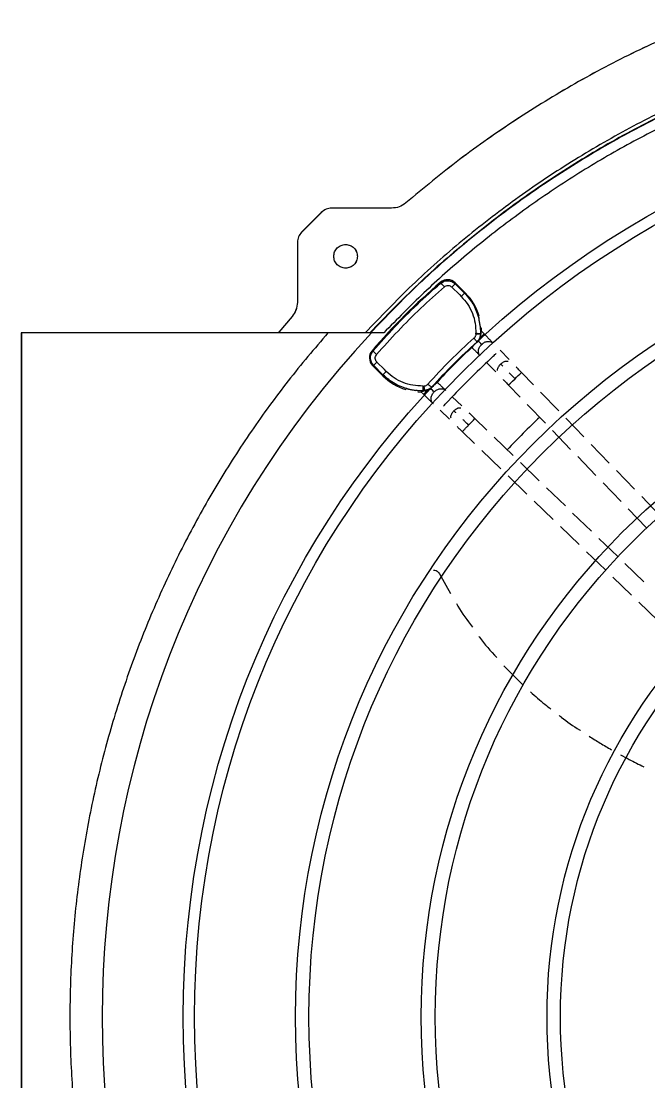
# Model space of a CAD drawing. Extents: x -31 to 236, y -16 to 155.
# Drawn here: x 30.04 to 36.84, y 62.48 to 73.97 of the extents above; entities that cross this region are included whole.
import ezdxf

# ---------------------------------------------------------------- set-up
doc = ezdxf.new("R2010")
doc.units = 0
doc.header["$MEASUREMENT"] = 0
doc.layers.get('0').update_dxf_attribs({"linetype": 'CONTINUOUS'})

msp = doc.modelspace()

# ---------------------------------------------------------------- linework, layer by layer
at = {"color": 7, "linetype": 'Continuous', "lineweight": 25}
for p, q in [((34.05127, 71.94015), (33.40165, 71.94015)), ((34.20452, 71.99729), (34.2053, 71.99729)), ((33.28953, 71.89403), (33.07619, 71.68069)), ((33.29031, 71.89403), (33.07697, 71.68069)), ((33.28953, 71.89403), (33.29031, 71.89403)), ((33.07697, 71.68069), (33.07619, 71.68069)), ((33.03007, 71.56935), (33.03007, 70.91973)), ((33.03007, 71.56935), (33.03085, 71.56935)), ((33.03085, 71.56935), (33.03085, 70.91973)), ((34.57978, 71.13675), (34.57978, 71.12528)), ((34.7402, 71.11951), (34.74011, 71.13063)), ((34.74011, 71.13063), (34.8517, 71.01904)), ((34.70346, 71.0851), (34.78507, 71.00341)), ((34.84038, 71.01926), (34.7402, 71.11951)), ((34.8517, 71.01904), (34.84038, 71.01926)), ((33.03007, 70.91973), (33.03085, 70.91973)), ((34.78507, 71.00341), (34.80517, 70.98332)), ((32.97293, 70.7657), (32.83035, 70.59675)), ((32.97371, 70.7657), (32.83113, 70.59675)), ((32.97371, 70.7657), (32.97293, 70.7657)), ((35.01014, 70.66321), (35.01303, 70.58292)), ((30.04007, 70.58962), (30.04007, 55.76677)), ((30.04176, 70.58962), (30.04007, 70.58962)), ((30.04176, 70.58962), (30.04176, 55.76677)), ((33.36136, 70.58962), (30.04176, 70.58962)), ((32.83035, 70.59675), (32.83113, 70.59675)), ((33.83205, 70.58962), (33.36136, 70.58962)), ((33.9667, 70.58962), (33.83205, 70.58962)), ((34.96266, 70.5752), (34.96297, 70.58464)), ((35.01273, 70.57363), (35.00215, 70.52851)), ((35.01068, 70.53907), (35.01794, 70.57338)), ((35.01303, 70.58292), (35.01273, 70.57363)), ((35.01794, 70.57338), (35.01273, 70.57363)), ((35.01303, 70.58292), (35.01862, 70.58261)), ((35.01862, 70.58261), (35.01794, 70.57338)), ((35.05185, 70.57907), (35.02117, 70.6108)), ((34.97331, 70.48941), (34.97719, 70.48922)), ((34.98954, 70.50214), (34.97719, 70.48922)), ((33.83878, 70.39574), (33.85077, 70.39627)), ((35.32269, 70.29989), (35.22468, 70.40081)), ((33.8449, 70.23541), (33.85653, 70.23583)), ((33.95649, 70.12382), (33.8449, 70.23541)), ((33.95678, 70.13566), (33.85653, 70.23583)), ((33.97276, 70.19109), (33.89107, 70.2727)), ((35.07933, 70.26793), (35.17838, 70.16593)), ((33.95649, 70.12382), (33.95678, 70.13566)), ((33.99285, 70.171), (33.97276, 70.19109)), ((35.58624, 70.02764), (35.45757, 70.16071)), ((34.39153, 70.01321), (34.40097, 70.01351)), ((34.44753, 69.97389), (34.4024, 69.96331)), ((34.47373, 69.98633), (34.48664, 69.99867)), ((34.48664, 69.99867), (34.48663, 70.00273)), ((34.5317, 70.04094), (34.54162, 70.05351)), ((35.31606, 70.02388), (35.44239, 69.89322)), ((34.39313, 69.96301), (34.31284, 69.96589)), ((34.3649, 69.95444), (34.39658, 69.9238)), ((34.4024, 69.96331), (34.39313, 69.96301)), ((34.39317, 69.95716), (34.39313, 69.96301)), ((34.40242, 69.95786), (34.39317, 69.95716)), ((34.4024, 69.96331), (34.40242, 69.95786)), ((34.43677, 69.96517), (34.40242, 69.95786)), ((34.81062, 69.79814), (34.70819, 69.89677)), ((35.86055, 69.74394), (35.66333, 69.94791)), ((34.57534, 69.75142), (34.67669, 69.65383)), ((35.51881, 69.81419), (35.71577, 69.61048)), ((35.08278, 69.53531), (34.95298, 69.66081)), ((36.13395, 69.46119), (35.93727, 69.6646)), ((34.81611, 69.51933), (34.94984, 69.39003)), ((35.79167, 69.53199), (35.98946, 69.32742)), ((35.36649, 69.26098), (35.16259, 69.45813)), ((35.02903, 69.31345), (35.23287, 69.11636)), ((36.40815, 69.1776), (36.21112, 69.38138)), ((35.64947, 68.98737), (35.44596, 69.18414)), ((36.06553, 69.24876), (36.26328, 69.04423)), ((36.68149, 68.89491), (36.48451, 69.09862)), ((35.31158, 69.04026), (35.51566, 68.84293)), ((36.34007, 68.96481), (36.53688, 68.76127)), ((35.93246, 68.71375), (35.72901, 68.91046)), ((35.59495, 68.76626), (35.79939, 68.56859)), ((36.95603, 68.61097), (36.75884, 68.81491)), ((36.2155, 68.44007), (36.01124, 68.63757)), ((36.61318, 68.68236), (36.8102, 68.47859)), ((35.87872, 68.49188), (36.08211, 68.29523)), ((36.49889, 68.16606), (36.29507, 68.36313)), ((36.16168, 68.21829), (36.36562, 68.0211)), ((36.78144, 67.89285), (36.57723, 68.09031)), ((34.5684, 67.97793), (34.68995, 67.7651)), ((36.44505, 67.94429), (36.64919, 67.74691)), ((36.72793, 67.67077), (36.93234, 67.47313)), ((35.26436, 66.98361), (35.47306, 66.77739))]:
    msp.add_line(p, q, dxfattribs=at)
at = {"color": 8, "linetype": 'Continuous', "lineweight": 25}
for p, q in [((34.57978, 71.12528), (34.61033, 71.14258)), ((33.83277, 70.36478), (33.85077, 70.39627))]:
    msp.add_line(p, q, dxfattribs=at)
at = {"color": 8, "linetype": 'Continuous', "lineweight": 25, "flags": 128}
msp.add_lwpolyline([(35.31606, 70.02388), (35.31606, 70.02388), (35.32153, 70.02909), (35.33693, 70.04392), (35.35994, 70.06611), (35.38703, 70.0923)], dxfattribs=at)
for centre, radius in [((41.79199, 63.17881), 9.99706), ((41.79199, 63.1782), 9.87436), ((41.79199, 63.17881), 8.78089), ((41.79199, 63.1782), 8.63615), ((41.79199, 63.1782), 7.41998), ((41.79818, 63.17829), 7.27453), ((41.79199, 63.1782), 6.05846), ((41.79199, 63.1782), 5.9131)]:
    msp.add_circle(centre, radius)
at = {"color": 7, "linetype": 'Continuous', "lineweight": 25}
for centre, radius, start, end in [((39.05522, 65.92032), 6.87318, 130.627956, 139.372229), ((41.79736, 63.1782), 10.88004, 137.062968, 222.937036), ((39.0551, 65.92044), 6.11879, 132.331549, 137.668674), ((41.79818, 63.17829), 9.7676, 133.117965, 136.882174), ((41.7891, 63.18102), 8.93303, 133.375025, 136.563817)]:
    msp.add_arc(centre, radius, start, end, dxfattribs=at)
at = {"color": 8, "linetype": 'Continuous', "lineweight": 25}
for centre, radius, start, end in [((30.44425, 75.28046), 6.58279, 313.923164, 314.422739), ((24.32212, 81.57139), 15.94371, 313.947463, 314.300606), ((29.78436, 74.4456), 6.45904, 315.567191, 316.07881), ((23.70143, 80.43724), 15.57976, 315.874192, 316.235605)]:
    msp.add_arc(centre, radius, start, end, dxfattribs=at)
at = {"color": 7, "linetype": 'Continuous', "lineweight": 25}
for centre, major_axis, ratio, start_param, end_param in [((34.65664, 71.04697), (0.00447, 0.11816), 0.99886585, 5.53614472, 7.02953309), ((34.43334, 70.60173), (0.5912, -0.01099), 0.99873837, 0.30489135, 0.80335741), ((34.43334, 70.60173), (0.5912, -0.01099), 0.99873837, 0.02794612, 0.08835101), ((33.92856, 70.31889), (0.11816, 0.00449), 0.99887071, 2.39506764, 3.88845871), ((34.37379, 70.54219), (-0.01094, 0.5912), 0.99873356, 2.33832043, 2.83075235), ((34.37379, 70.54219), (-0.01094, 0.5912), 0.99873356, 3.05893313, 3.11416911)]:
    msp.add_ellipse(centre, major_axis=major_axis, ratio=ratio, start_param=start_param, end_param=end_param, dxfattribs=at)
for points, knots in [([(40.05469, 73.9656), (39.81609, 73.92243), (39.3389, 73.83611), (38.63604, 73.64662), (37.94661, 73.41419), (37.27436, 73.13552), (36.62207, 72.813), (35.99274, 72.44771), (35.38891, 72.04155), (34.81412, 71.5955), (34.26769, 71.11453), (33.93197, 70.76459), (33.76412, 70.58962)], [0, 0, 0, 0, 0.09999998, 0.20000011, 0.30000004, 0.40000004, 0.50000007, 0.60000006, 0.70000007, 0.80000001, 0.90000002, 1, 1, 1, 1]), ([(40.2902, 73.96559), (40.04505, 73.9264), (39.55476, 73.84801), (38.83169, 73.66708), (38.12196, 73.44077), (37.42955, 73.16553), (36.75749, 72.84392), (36.10903, 72.47702), (35.48695, 72.06688), (34.89507, 71.61455), (34.33276, 71.12528), (33.9878, 70.76817), (33.81531, 70.58962)], [0, 0, 0, 0, 0.09999995, 0.19999994, 0.30000004, 0.39999999, 0.49999996, 0.59999997, 0.69999999, 0.8, 0.89999999, 1, 1, 1, 1]), ([(40.31865, 73.9656), (40.07269, 73.92691), (39.58076, 73.84953), (38.85516, 73.66969), (38.14289, 73.44415), (37.44794, 73.16935), (36.77339, 72.84785), (36.12254, 72.48075), (35.49817, 72.07011), (34.90415, 71.61697), (34.33984, 71.12665), (33.99372, 70.76863), (33.82066, 70.58962)], [0, 0, 0, 0, 0.1, 0.20000001, 0.29999999, 0.39999993, 0.50000004, 0.6, 0.69999999, 0.80000002, 0.90000003, 1, 1, 1, 1]), ([(33.9667, 55.76677), (34.10923, 55.62104), (34.39637, 55.32745), (34.86122, 54.91627), (35.3538, 54.52574), (35.87508, 54.16095), (36.4231, 53.82377), (36.99583, 53.51716), (37.59063, 53.24364), (38.20412, 53.00559), (38.83329, 52.80476), (39.47481, 52.64254), (40.12507, 52.52), (40.78036, 52.43768), (41.43707, 52.39572), (42.09176, 52.3938), (42.74031, 52.43119), (43.37932, 52.50667), (44.0056, 52.61862), (44.61693, 52.76533), (45.21083, 52.94481), (45.78813, 53.15593), (46.35253, 53.39943), (46.90724, 53.67733), (47.45209, 53.99099), (47.9839, 54.3402), (48.49988, 54.72463), (48.99661, 55.14329), (49.47078, 55.59471), (49.91889, 56.07661), (50.33824, 56.58684), (50.72627, 57.12284), (51.08068, 57.68163), (51.39958, 58.25998), (51.68151, 58.85458), (51.92549, 59.46211), (52.13069, 60.07849), (52.29696, 60.70008), (52.42465, 61.32334), (52.5145, 61.94558), (52.56747, 62.56375), (52.58489, 63.17819), (52.56747, 63.79263), (52.5145, 64.41079), (52.42465, 65.03303), (52.29697, 65.6563), (52.13069, 66.27789), (51.9255, 66.89427), (51.68152, 67.50179), (51.39959, 68.09639), (51.08069, 68.67475), (50.72627, 69.23354), (50.33824, 69.76953), (49.9189, 70.27976), (49.47079, 70.76167), (48.99662, 71.21309), (48.49989, 71.63175), (47.98391, 72.01619), (47.4521, 72.36538), (46.90725, 72.67906), (46.35254, 72.95696), (45.78814, 73.20046), (45.21084, 73.41158), (44.61694, 73.59105), (44.00562, 73.73777), (43.37933, 73.84972), (42.74032, 73.9252), (42.09177, 73.96259), (41.43709, 73.96067), (40.78038, 73.91871), (40.12508, 73.8364), (39.47482, 73.71385), (38.8333, 73.55164), (38.20414, 73.3508), (37.59065, 73.11276), (36.99584, 72.83923), (36.42311, 72.53262), (35.87509, 72.19545), (35.35382, 71.83066), (34.86124, 71.44013), (34.39638, 71.02895), (34.10923, 70.73535), (33.9667, 70.58962)], [0, 0, 0, 0, 0.01189592, 0.02396584, 0.03619649, 0.04857359, 0.06108194, 0.07373471, 0.0864717, 0.09927432, 0.11212355, 0.12500004, 0.13787625, 0.15072533, 0.16352795, 0.17626509, 0.18891813, 0.20142621, 0.21380317, 0.22603385, 0.23810393, 0.25000004, 0.2618959, 0.27396585, 0.28619652, 0.29857361, 0.31108196, 0.32373474, 0.33647171, 0.34927432, 0.36212355, 0.37500004, 0.38787624, 0.40072531, 0.41352793, 0.42626506, 0.4389181, 0.45142619, 0.46380314, 0.47603381, 0.48810388, 0.50000001, 0.51189586, 0.52396581, 0.53619649, 0.54857357, 0.56108191, 0.57373469, 0.58647168, 0.59927428, 0.6121235, 0.62499999, 0.63787621, 0.65072529, 0.66352791, 0.67626502, 0.68891805, 0.70142614, 0.71380312, 0.72603376, 0.73810387, 0.74999998, 0.76189582, 0.77396578, 0.78619645, 0.79857355, 0.81108188, 0.82373468, 0.83647168, 0.84927427, 0.86212351, 0.87499998, 0.88787621, 0.90072531, 0.91352792, 0.92626504, 0.93891808, 0.95142617, 0.96380314, 0.97603381, 0.98810396, 1, 1, 1, 1]), ([(37.3777, 73.94205), (37.14892, 73.84321), (36.69134, 73.64553), (36.03077, 73.29409), (35.39326, 72.90338), (34.78027, 72.47429), (34.39644, 72.15629), (34.20452, 71.99729)], [0, 0, 0, 0, 0.1999999, 0.39999997, 0.59999992, 0.79999992, 1, 1, 1, 1]), ([(37.37848, 73.94205), (37.1497, 73.84321), (36.69212, 73.64553), (36.03155, 73.29409), (35.39404, 72.90338), (34.78105, 72.47429), (34.39722, 72.15629), (34.2053, 71.99729)], [0, 0, 0, 0, 0.1999999, 0.39999997, 0.59999992, 0.79999992, 1, 1, 1, 1]), ([(33.40087, 71.94015), (33.38005, 71.93793), (33.33841, 71.93349), (33.30583, 71.90718), (33.28953, 71.89403)], [0, 0, 0, 0, 0.50000166, 1, 1, 1, 1]), ([(33.40165, 71.94015), (33.38083, 71.93793), (33.33919, 71.93349), (33.30661, 71.90718), (33.29031, 71.89403)], [0, 0, 0, 0, 0.50000166, 1, 1, 1, 1]), ([(34.20452, 71.99729), (34.18141, 71.98086), (34.1352, 71.94798), (34.07872, 71.94276), (34.05048, 71.94015)], [0, 0, 0, 0, 0.50000064, 1, 1, 1, 1]), ([(34.2053, 71.99729), (34.18219, 71.98086), (34.13598, 71.94798), (34.0795, 71.94276), (34.05127, 71.94015)], [0, 0, 0, 0, 0.50000064, 1, 1, 1, 1]), ([(33.07619, 71.68069), (33.06304, 71.6644), (33.03674, 71.63181), (33.03229, 71.59017), (33.03007, 71.56935)], [0, 0, 0, 0, 0.50000041, 1, 1, 1, 1]), ([(33.07697, 71.68069), (33.06382, 71.6644), (33.03752, 71.63181), (33.03308, 71.59017), (33.03085, 71.56935)], [0, 0, 0, 0, 0.50000041, 1, 1, 1, 1]), ([(33.42438, 71.41849), (33.42631, 71.43526), (33.43016, 71.4688), (33.45979, 71.51145), (33.50214, 71.53995), (33.55251, 71.54995), (33.60287, 71.53995), (33.64522, 71.51145), (33.67485, 71.4688), (33.67871, 71.43526), (33.68063, 71.41849)], [0, 0, 0, 0, 0.12499956, 0.25000013, 0.3750003, 0.49999928, 0.6249997, 0.74999987, 0.87500044, 1, 1, 1, 1]), ([(33.55173, 71.54662), (33.56852, 71.54469), (33.60209, 71.54084), (33.64444, 71.51121), (33.67407, 71.46886), (33.67792, 71.43528), (33.67985, 71.41849)], [0, 0, 0, 0, 0.25000048, 0.50000045, 0.75000125, 1, 1, 1, 1]), ([(33.68063, 71.41849), (33.67871, 71.40173), (33.67485, 71.36819), (33.64522, 71.32554), (33.60287, 71.29704), (33.55251, 71.28703), (33.50214, 71.29704), (33.45979, 71.32554), (33.43016, 71.36819), (33.42631, 71.40173), (33.42438, 71.41849)], [0, 0, 0, 0, 0.1250002, 0.2500007, 0.37500038, 0.50000072, 0.62499962, 0.7499993, 0.8749998, 1, 1, 1, 1]), ([(33.67985, 71.41849), (33.67792, 71.40171), (33.67407, 71.36813), (33.64444, 71.32578), (33.60209, 71.29615), (33.56852, 71.2923), (33.55173, 71.29037)], [0, 0, 0, 0, 0.25000004, 0.50000067, 0.74999968, 1, 1, 1, 1]), ([(33.85077, 70.39627), (33.92691, 70.48155), (34.07934, 70.65225), (34.32388, 70.89679), (34.49453, 71.04916), (34.57978, 71.12528)], [0, 0, 0, 0, 0.3331343, 0.66686589, 1, 1, 1, 1]), ([(34.57978, 71.12528), (34.58112, 71.12513), (34.5839, 71.12481), (34.59423, 71.11662), (34.60765, 71.10379), (34.61738, 71.09303), (34.62207, 71.08784)], [0, 0, 0, 0, 0.24124759, 0.5000535, 0.75883517, 1, 1, 1, 1]), ([(34.61033, 71.14258), (34.61353, 71.14454), (34.6286, 71.15379), (34.66232, 71.15564), (34.70552, 71.14748), (34.72864, 71.12884), (34.7402, 71.11951)], [0, 0, 0, 0, 0.07982092, 0.37603922, 0.68793948, 1, 1, 1, 1]), ([(33.88833, 70.3541), (33.96473, 70.43976), (34.11805, 70.61168), (34.36422, 70.85783), (34.53626, 71.01129), (34.62207, 71.08784)], [0, 0, 0, 0, 0.33231734, 0.66694618, 1, 1, 1, 1]), ([(34.62207, 71.08784), (34.62824, 71.09211), (34.64055, 71.10061), (34.66336, 71.10398), (34.68456, 71.09911), (34.69742, 71.09096), (34.70277, 71.08577), (34.70346, 71.0851)], [0, 0, 0, 0, 0.25091397, 0.50051854, 0.74979511, 0.96749927, 1, 1, 1, 1]), ([(34.7402, 71.11951), (34.73942, 71.119), (34.73784, 71.11797), (34.72943, 71.11028), (34.71772, 71.09913), (34.70822, 71.08977), (34.70346, 71.0851)], [0, 0, 0, 0, 0.24999781, 0.4999966, 0.74999464, 1, 1, 1, 1]), ([(34.84038, 71.01926), (34.83977, 71.01856), (34.83855, 71.01718), (34.83062, 71.00902), (34.81927, 70.9975), (34.80987, 70.98804), (34.80517, 70.98332)], [0, 0, 0, 0, 0.24999731, 0.49999831, 0.74999837, 1, 1, 1, 1]), ([(34.84038, 71.01926), (34.87677, 70.97726), (34.94789, 70.89518), (34.98066, 70.79171), (34.99666, 70.74118)], [0, 0, 0, 0, 0.51171113, 1, 1, 1, 1]), ([(33.03007, 70.91973), (33.02746, 70.8915), (33.02224, 70.83502), (32.98937, 70.78881), (32.97293, 70.7657)], [0, 0, 0, 0, 0.50000159, 1, 1, 1, 1]), ([(33.03085, 70.91973), (33.02824, 70.8915), (33.02302, 70.83502), (32.99015, 70.78881), (32.97371, 70.7657)], [0, 0, 0, 0, 0.50000159, 1, 1, 1, 1]), ([(34.80517, 70.98332), (34.82965, 70.95581), (34.87861, 70.90078), (34.92846, 70.80155), (34.96003, 70.69508), (34.96199, 70.62145), (34.96297, 70.58464)], [0, 0, 0, 0, 0.25000109, 0.50000186, 0.75000125, 1, 1, 1, 1]), ([(34.99208, 70.76624), (34.99204, 70.76545), (34.99194, 70.76386), (34.99378, 70.75474), (34.9957, 70.74572), (34.99666, 70.74118)], [0, 0, 0, 0, 0.33193195, 0.66326367, 1, 1, 1, 1]), ([(35.01014, 70.66321), (35.00907, 70.66947), (35.00689, 70.68212), (35.00395, 70.69693), (35.00257, 70.70522), (35.00198, 70.70876), (35.00091, 70.71537), (34.99917, 70.72725), (34.99763, 70.73577), (34.99666, 70.74118)], [0, 0, 0, 0, 0.25661281, 0.51806618, 0.53325025, 0.55988078, 0.64746757, 0.77621634, 1, 1, 1, 1]), ([(35.01014, 70.66321), (35.01083, 70.65805), (35.01209, 70.64855), (35.01345, 70.63913), (35.01405, 70.63826), (35.01435, 70.63781)], [0, 0, 0, 0, 0.36680935, 0.67605527, 1, 1, 1, 1]), ([(33.36136, 70.58962), (33.21585, 70.41815), (32.92482, 70.07521), (32.52844, 69.52874), (32.16333, 68.96127), (31.83355, 68.37242), (31.53958, 67.76495), (31.28265, 67.14089), (31.06365, 66.50254), (30.88339, 65.85218), (30.7425, 65.19218), (30.64151, 64.5249), (30.58076, 63.85277), (30.56049, 63.17819), (30.58076, 62.50362), (30.64151, 61.83149), (30.7425, 61.16421), (30.88339, 60.50421), (31.06365, 59.85385), (31.28265, 59.2155), (31.53958, 58.59144), (31.83356, 57.98397), (32.16333, 57.39512), (32.52844, 56.82765), (32.92482, 56.28118), (33.21585, 55.93824), (33.36136, 55.76677)], [0, 0, 0, 0, 0.04166667, 0.08333333, 0.125, 0.16666666, 0.20833334, 0.25000002, 0.29166668, 0.33333335, 0.375, 0.41666669, 0.45833337, 0.49999998, 0.54166666, 0.58333334, 0.62500004, 0.66666665, 0.70833332, 0.75000002, 0.7916667, 0.83333334, 0.87500001, 0.91666668, 0.95833336, 1, 1, 1, 1]), ([(32.83035, 70.59675), (32.82936, 70.59569), (32.82737, 70.59359), (32.82362, 70.59136), (32.81951, 70.58989), (32.81663, 70.58971), (32.81518, 70.58962)], [0, 0, 0, 0, 0.24999722, 0.50001231, 0.75000717, 1, 1, 1, 1]), ([(32.83113, 70.59675), (32.83014, 70.59569), (32.82816, 70.59359), (32.8244, 70.59136), (32.82029, 70.58989), (32.81741, 70.58971), (32.81597, 70.58962)], [0, 0, 0, 0, 0.24999722, 0.50001231, 0.75000717, 1, 1, 1, 1]), ([(34.96266, 70.5752), (34.96229, 70.57119), (34.96155, 70.5631), (34.95727, 70.55162), (34.95117, 70.54099), (34.94544, 70.53527), (34.94259, 70.53242)], [0, 0, 0, 0, 0.24785245, 0.49943723, 0.75122252, 1, 1, 1, 1]), ([(35.01273, 70.57363), (35.01173, 70.57366), (35.00974, 70.57372), (34.99838, 70.57407), (34.98238, 70.57458), (34.96923, 70.57499), (34.96266, 70.5752)], [0, 0, 0, 0, 0.2500023, 0.50000704, 0.75000099, 1, 1, 1, 1]), ([(34.96297, 70.58464), (34.96954, 70.58442), (34.98269, 70.58398), (34.99868, 70.58344), (35.01004, 70.58305), (35.01203, 70.58297), (35.01303, 70.58292)], [0, 0, 0, 0, 0.25000102, 0.4999912, 0.75000097, 1, 1, 1, 1]), ([(35.01862, 70.58261), (35.0192, 70.59067), (35.02003, 70.60213), (35.02094, 70.60886), (35.02146, 70.61073), (35.02176, 70.60998), (35.02182, 70.60982)], [0, 0, 0, 0, 0.51522168, 0.73302307, 0.94554613, 1, 1, 1, 1]), ([(35.15141, 70.47627), (35.14517, 70.48269), (35.13271, 70.49553), (35.10812, 70.52092), (35.08082, 70.54911), (35.06151, 70.56908), (35.05185, 70.57907)], [0, 0, 0, 0, 0.25001089, 0.49988766, 0.74982334, 1, 1, 1, 1]), ([(34.94259, 70.53242), (34.85571, 70.45304), (34.68195, 70.29428), (34.52315, 70.12048), (34.44375, 70.03358)], [0, 0, 0, 0, 0.4999997, 1, 1, 1, 1]), ([(34.48663, 70.00273), (34.56414, 70.08747), (34.71914, 70.25696), (34.88859, 70.41193), (34.97331, 70.48941)], [0, 0, 0, 0, 0.49999965, 1, 1, 1, 1]), ([(34.91799, 70.43432), (34.92698, 70.42503), (34.94495, 70.40644), (34.9701, 70.38047), (34.99276, 70.35709), (35.00438, 70.34511), (35.0102, 70.33912)], [0, 0, 0, 0, 0.25002291, 0.49999734, 0.7498781, 1, 1, 1, 1]), ([(34.97719, 70.48922), (34.96815, 70.48095), (34.95117, 70.46542), (34.93244, 70.44727), (34.92122, 70.43568), (34.91827, 70.43145), (34.92295, 70.43433), (34.931, 70.4409), (34.93458, 70.44383)], [0, 0, 0, 0, 0.19240458, 0.36103715, 0.5299223, 0.69814348, 0.86580396, 1, 1, 1, 1]), ([(34.97331, 70.48941), (34.9732, 70.49054), (34.97298, 70.49286), (34.96634, 70.50304), (34.95588, 70.5168), (34.94692, 70.52733), (34.94259, 70.53242)], [0, 0, 0, 0, 0.24184893, 0.49997502, 0.75811393, 1, 1, 1, 1]), ([(35.01068, 70.53907), (35.00698, 70.53039), (35.0015, 70.51754), (34.99247, 70.50591), (34.98954, 70.50214)], [0, 0, 0, 0, 0.67541601, 1, 1, 1, 1]), ([(35.02564, 70.46488), (35.02004, 70.47065), (35.01002, 70.48097), (34.99582, 70.49565), (34.98954, 70.50214)], [0, 0, 0, 0, 0.55832305, 1, 1, 1, 1]), ([(33.85653, 70.23583), (33.84722, 70.24737), (33.82857, 70.27048), (33.82038, 70.31398), (33.82217, 70.34745), (33.83118, 70.36219), (33.83277, 70.36478)], [0, 0, 0, 0, 0.31380843, 0.62915586, 0.93487854, 1, 1, 1, 1]), ([(33.85077, 70.39627), (33.85094, 70.39495), (33.85128, 70.3922), (33.85951, 70.38191), (33.87236, 70.36852), (33.88313, 70.35879), (33.88833, 70.3541)], [0, 0, 0, 0, 0.24106872, 0.49981181, 0.75865519, 1, 1, 1, 1]), ([(33.89107, 70.2727), (33.8904, 70.27339), (33.88779, 70.27607), (33.88319, 70.28201), (33.87643, 70.29429), (33.87219, 70.31281), (33.87556, 70.33561), (33.88407, 70.34792), (33.88833, 70.3541)], [0, 0, 0, 0, 0.0321963, 0.12542628, 0.25076893, 0.49987265, 0.74927839, 1, 1, 1, 1]), ([(35.122, 70.30813), (35.12566, 70.31188), (35.13417, 70.32059), (35.14439, 70.3308), (35.1502, 70.33661)], [0, 0, 0, 0, 0.43084232, 1, 1, 1, 1]), ([(35.1502, 70.33661), (35.15689, 70.34246), (35.16857, 70.35269), (35.17858, 70.36105), (35.18286, 70.36463)], [0, 0, 0, 0, 0.57227488, 1, 1, 1, 1]), ([(33.85653, 70.23583), (33.85706, 70.23664), (33.85811, 70.23824), (33.86584, 70.24669), (33.87703, 70.25843), (33.88639, 70.26794), (33.89107, 70.2727)], [0, 0, 0, 0, 0.24999904, 0.49999595, 0.75000096, 1, 1, 1, 1]), ([(35.45757, 70.16071), (35.44797, 70.17064), (35.42877, 70.19049), (35.40897, 70.21095), (35.40032, 70.21987), (35.39968, 70.22053)], [0, 0, 0, 0, 0.48095741, 0.96160191, 1, 1, 1, 1]), ([(33.95678, 70.13566), (33.95749, 70.13629), (33.95891, 70.13753), (33.96711, 70.1455), (33.97866, 70.15688), (33.98812, 70.16629), (33.99285, 70.171)], [0, 0, 0, 0, 0.25000356, 0.50000519, 0.75000254, 1, 1, 1, 1]), ([(34.23486, 69.97938), (34.18433, 69.99538), (34.08086, 70.02815), (33.99878, 70.09927), (33.95678, 70.13566)], [0, 0, 0, 0, 0.48829051, 1, 1, 1, 1]), ([(34.39153, 70.01321), (34.35471, 70.01419), (34.28109, 70.01615), (34.17462, 70.04771), (34.07539, 70.09756), (34.02036, 70.14652), (33.99285, 70.171)], [0, 0, 0, 0, 0.24999666, 0.49999476, 0.74999622, 1, 1, 1, 1]), ([(35.38703, 70.0923), (35.37529, 70.10444), (35.35433, 70.12611), (35.33424, 70.14687), (35.3254, 70.156)], [0, 0, 0, 0, 0.56005265, 1, 1, 1, 1]), ([(34.23486, 69.97938), (34.22986, 69.98043), (34.21984, 69.98254), (34.2115, 69.98412), (34.21022, 69.98393), (34.20971, 69.98386)], [0, 0, 0, 0, 0.37193442, 0.74511465, 1, 1, 1, 1]), ([(34.23486, 69.97938), (34.24029, 69.97842), (34.25158, 69.97643), (34.26495, 69.97448), (34.27914, 69.97211), (34.29395, 69.96917), (34.30658, 69.96698), (34.31284, 69.9659)], [0, 0, 0, 0, 0.22404426, 0.46649066, 0.48174737, 0.74327728, 1, 1, 1, 1]), ([(34.39313, 69.96301), (34.3931, 69.96402), (34.39305, 69.96605), (34.39269, 69.97745), (34.39218, 69.99347), (34.39174, 70.00663), (34.39153, 70.01321)], [0, 0, 0, 0, 0.25000843, 0.49999966, 0.75000051, 1, 1, 1, 1]), ([(34.40097, 70.01351), (34.40498, 70.01387), (34.41306, 70.01461), (34.42454, 70.0189), (34.43518, 70.02499), (34.4409, 70.03073), (34.44375, 70.03358)], [0, 0, 0, 0, 0.24780161, 0.49941755, 0.75118332, 1, 1, 1, 1]), ([(34.40097, 70.01351), (34.40117, 70.00693), (34.40157, 69.99377), (34.40205, 69.97775), (34.40236, 69.96635), (34.40239, 69.96432), (34.4024, 69.96331)], [0, 0, 0, 0, 0.25000549, 0.50000929, 0.7500047, 1, 1, 1, 1]), ([(34.43677, 69.96517), (34.44359, 69.96797), (34.45643, 69.97327), (34.46821, 69.98216), (34.47373, 69.98633)], [0, 0, 0, 0, 0.53089287, 1, 1, 1, 1]), ([(34.44375, 70.03358), (34.44884, 70.02924), (34.45936, 70.02028), (34.47309, 70.00979), (34.48323, 70.00311), (34.48552, 70.00286), (34.48663, 70.00273)], [0, 0, 0, 0, 0.24189056, 0.50002979, 0.75816067, 1, 1, 1, 1]), ([(34.51106, 69.9503), (34.50527, 69.95588), (34.49491, 69.96586), (34.48022, 69.98006), (34.47373, 69.98633)], [0, 0, 0, 0, 0.55832148, 1, 1, 1, 1]), ([(34.54217, 70.05527), (34.54231, 70.05558), (34.54296, 70.05698), (34.5365, 70.05116), (34.52335, 70.0381), (34.50563, 70.0195), (34.49252, 70.00512), (34.48664, 69.99867)], [0, 0, 0, 0, 0.06918608, 0.31251323, 0.55640298, 0.8012015, 1, 1, 1, 1]), ([(34.63638, 69.96591), (34.6304, 69.97168), (34.61843, 69.98321), (34.59507, 70.00574), (34.56915, 70.03078), (34.5506, 70.04871), (34.54132, 70.05768)], [0, 0, 0, 0, 0.25000422, 0.4998488, 0.74986433, 1, 1, 1, 1]), ([(35.25903, 70.08281), (35.25943, 70.0824), (35.26783, 70.07373), (35.28733, 70.05358), (35.30648, 70.03379), (35.31606, 70.02388)], [0, 0, 0, 0, 0.02429164, 0.51190961, 1, 1, 1, 1]), ([(34.33813, 69.96159), (34.33783, 69.96187), (34.33722, 69.96242), (34.32961, 69.96363), (34.32081, 69.96481), (34.31461, 69.96565), (34.31284, 69.96589)], [0, 0, 0, 0, 0.2874658, 0.5741785, 0.87830158, 1, 1, 1, 1]), ([(34.36586, 69.95381), (34.3657, 69.95388), (34.36493, 69.9542), (34.36682, 69.95475), (34.37361, 69.9557), (34.38509, 69.95656), (34.39317, 69.95716)], [0, 0, 0, 0, 0.05855601, 0.26998232, 0.486979, 1, 1, 1, 1]), ([(34.39658, 69.9238), (34.40659, 69.91412), (34.42661, 69.89477), (34.45491, 69.86744), (34.48044, 69.84281), (34.49338, 69.83034), (34.49986, 69.8241)], [0, 0, 0, 0, 0.25006193, 0.49995968, 0.74987819, 1, 1, 1, 1]), ([(34.61182, 69.79359), (34.6154, 69.79787), (34.62378, 69.8079), (34.63401, 69.81959), (34.63987, 69.82627)], [0, 0, 0, 0, 0.42769067, 1, 1, 1, 1]), ([(34.63987, 69.82627), (34.64568, 69.83209), (34.65589, 69.8423), (34.66458, 69.85079), (34.66832, 69.85445)], [0, 0, 0, 0, 0.56926594, 1, 1, 1, 1]), ([(34.88478, 69.59005), (34.87264, 69.60178), (34.85097, 69.62274), (34.83019, 69.64281), (34.82105, 69.65164)], [0, 0, 0, 0, 0.56005914, 1, 1, 1, 1]), ([(34.95298, 69.66081), (34.94304, 69.67042), (34.92316, 69.68964), (34.90164, 69.71042), (34.89176, 69.71996), (34.89011, 69.72155)], [0, 0, 0, 0, 0.45460416, 0.90890038, 1, 1, 1, 1]), ([(34.75999, 69.57356), (34.76869, 69.56516), (34.78661, 69.54784), (34.80612, 69.52899), (34.81615, 69.51929)], [0, 0, 0, 0, 0.48537318, 1, 1, 1, 1]), ([(34.50615, 68.01817), (34.50683, 68.01826), (34.51566, 68.01951), (34.53295, 68.01457), (34.55473, 68.00058), (34.56367, 67.98576), (34.5684, 67.97793)], [0, 0, 0, 0, 0.02637562, 0.3413106, 0.65183459, 1, 1, 1, 1]), ([(34.75238, 67.65578), (34.75759, 67.64656), (34.80796, 67.5574), (34.87024, 67.4753), (34.92609, 67.40168)], [0, 0, 0, 0, 0.10339207, 1, 1, 1, 1]), ([(34.99569, 67.30188), (34.99777, 67.29887), (35.05472, 67.21692), (35.1228, 67.1431), (35.18839, 67.07199)], [0, 0, 0, 0, 0.03663548, 1, 1, 1, 1]), ([(35.55468, 66.69893), (35.60558, 66.65364), (35.67754, 66.58959), (35.75401, 66.53084), (35.7764, 66.51364)], [0, 0, 0, 0, 0.70723301, 1, 1, 1, 1]), ([(35.86356, 66.4457), (35.87171, 66.43932), (35.94338, 66.38325), (36.02133, 66.32791), (36.09312, 66.28231), (36.09677, 66.28)], [0, 0, 0, 0, 0.10855999, 0.95473773, 1, 1, 1, 1]), ([(36.19053, 66.22033), (36.2299, 66.19474), (36.3089, 66.14339), (36.39077, 66.09671), (36.43184, 66.07329)], [0, 0, 0, 0, 0.49831673, 1, 1, 1, 1]), ([(36.52908, 66.01932), (36.56061, 66.00193), (36.64347, 65.95625), (36.7283, 65.91434), (36.78084, 65.88838)], [0, 0, 0, 0, 0.38063605, 1, 1, 1, 1])]:
    msp.add_open_spline(points, degree=3, knots=knots, dxfattribs=at)
at = {"color": 8, "linetype": 'Continuous', "lineweight": 25}
for points, knots in [([(35.00215, 70.52851), (34.99841, 70.52133), (34.99084, 70.50679), (34.9792, 70.49525), (34.97331, 70.48941)], [0, 0, 0, 0, 0.49408155, 1, 1, 1, 1]), ([(35.01022, 70.33916), (35.01016, 70.3392), (35.00126, 70.34478), (34.99278, 70.36621), (34.98935, 70.3992), (35.00039, 70.4355), (35.01722, 70.45508), (35.02564, 70.46488)], [0, 0, 0, 0, 0.00168806, 0.25126469, 0.50084505, 0.75041996, 1, 1, 1, 1]), ([(35.02564, 70.46488), (35.03574, 70.47298), (35.05594, 70.4892), (35.09209, 70.49858), (35.12661, 70.49552), (35.14314, 70.48264), (35.15138, 70.47622)], [0, 0, 0, 0, 0.25042524, 0.50084646, 0.75126938, 1, 1, 1, 1]), ([(35.1986, 70.18027), (35.19835, 70.1826), (35.1969, 70.19599), (35.2073, 70.22318), (35.22372, 70.24269), (35.23193, 70.25244)], [0, 0, 0, 0, 0.09548002, 0.54774732, 1, 1, 1, 1]), ([(35.23193, 70.25244), (35.24198, 70.26039), (35.26206, 70.27629), (35.29226, 70.28588), (35.30806, 70.28323), (35.31293, 70.28242)], [0, 0, 0, 0, 0.40894791, 0.81789476, 1, 1, 1, 1]), ([(35.25397, 70.22974), (35.25252, 70.23123), (35.24402, 70.24), (35.23742, 70.2468), (35.23193, 70.25244)], [0, 0, 0, 0, 0.17014731, 1, 1, 1, 1]), ([(34.48663, 70.00273), (34.48079, 69.99684), (34.46925, 69.9852), (34.45471, 69.97763), (34.44753, 69.97389)], [0, 0, 0, 0, 0.50594638, 1, 1, 1, 1]), ([(34.51106, 69.9503), (34.52088, 69.95874), (34.54053, 69.97562), (34.57634, 69.98622), (34.61095, 69.98432), (34.62791, 69.97201), (34.63636, 69.96587)], [0, 0, 0, 0, 0.25040972, 0.50081774, 0.75122446, 1, 1, 1, 1]), ([(34.49988, 69.82415), (34.49982, 69.82418), (34.49071, 69.82945), (34.48155, 69.85059), (34.477, 69.88344), (34.48682, 69.92008), (34.50298, 69.94023), (34.51106, 69.9503)], [0, 0, 0, 0, 0.00162815, 0.25122098, 0.50081766, 0.75040995, 1, 1, 1, 1]), ([(34.69398, 69.66732), (34.69339, 69.67106), (34.69109, 69.68578), (34.70063, 69.71479), (34.71647, 69.73486), (34.72439, 69.7449)], [0, 0, 0, 0, 0.14562593, 0.57281219, 1, 1, 1, 1]), ([(34.72439, 69.7449), (34.73415, 69.75314), (34.75367, 69.76964), (34.78214, 69.78011), (34.79674, 69.77833), (34.80032, 69.77789)], [0, 0, 0, 0, 0.43008567, 0.86016251, 1, 1, 1, 1]), ([(34.74733, 69.72279), (34.74578, 69.72429), (34.73693, 69.73282), (34.73006, 69.73944), (34.72439, 69.7449)], [0, 0, 0, 0, 0.17504488, 1, 1, 1, 1]), ([(34.81617, 69.51931), (34.81616, 69.5193), (34.81441, 69.51752), (34.82062, 69.52379), (34.83487, 69.53849), (34.85797, 69.56232), (34.87585, 69.5808), (34.88478, 69.59005)], [0, 0, 0, 0, 0.00096488, 0.25071918, 0.500481, 0.75023866, 1, 1, 1, 1])]:
    msp.add_open_spline(points, degree=3, knots=knots, dxfattribs=at)

doc.saveas('drawing.dxf')
